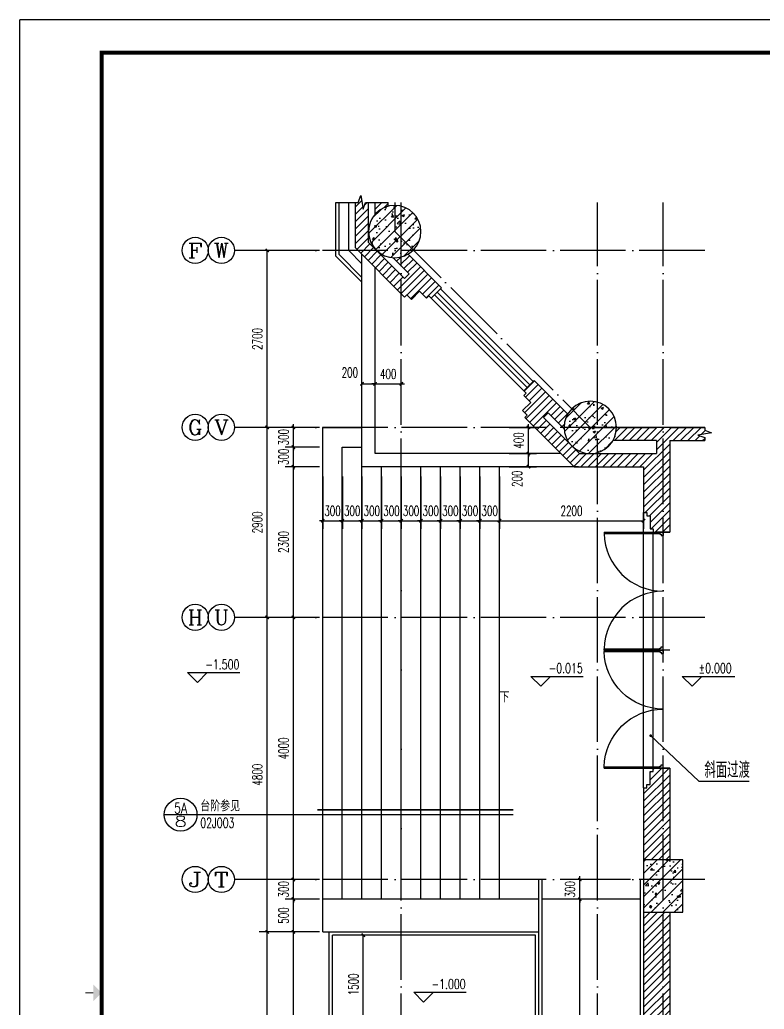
# Model space of a CAD drawing. Extents: x 307762 to 522490, y -326758 to -245675.
# Drawn here: x 326434 to 337805, y -309047 to -293947 of the extents above; entities that cross this region are included whole.
import ezdxf
from ezdxf.enums import TextEntityAlignment as Align

# ---------------------------------------------------------------- set-up
doc = ezdxf.new("R2010")
doc.units = 0
doc.header["$LTSCALE"] = 1000
doc.header["$MEASUREMENT"] = 0
doc.linetypes.add('DOTE', pattern=[2.42, 2, -0.2, 0.02, -0.2])
doc.layers.get('0').update_dxf_attribs({"linetype": 'CONTINUOUS'})
doc.layers.get('Defpoints').update_dxf_attribs({"color": 6, "linetype": 'CONTINUOUS'})
for name, color, linetype in [('A-墙线', 2, 'CONTINUOUS'), ('A-外包装修', 227, 'CONTINUOUS'), ('A-外窗', 145, 'CONTINUOUS'), ('A-门', 167, 'CONTINUOUS'), ('AXIS', 3, 'CONTINUOUS'), ('AXIS_TEXT', 7, 'CONTINUOUS'), ('COLUMN', 2, 'CONTINUOUS'), ('DIM_ELEV', 3, 'CONTINUOUS'), ('DIM_IDEN', 3, 'CONTINUOUS'), ('DIM_SYMB', 3, 'CONTINUOUS'), ('DOTE', 1, 'DOTE'), ('PUB_DIM', 3, 'CONTINUOUS'), ('PUB_HATCH', 250, 'CONTINUOUS'), ('PUB_TEXT', 7, 'CONTINUOUS'), ('STAIR', 4, 'CONTINUOUS'), ('图框', 85, 'CONTINUOUS')]:
    doc.layers.add(name, color=color, linetype=linetype)
doc.styles.add('_TCH_AXIS', font='COMPLEX', dxfattribs={"bigfont": 'GBCBIG'})
doc.styles.add('_TCH_DIM', font='SIMPLEX', dxfattribs={"bigfont": 'GBCBIG'})
doc.styles.add('_TCH_LABEL', font='COMPLEX', dxfattribs={"bigfont": 'GBCBIG'})
doc.styles.add('COMPLEX', font='COMPLEX')
doc.styles.add('DIM_FONT', font='SIMPLEX.shx', dxfattribs={"width": 0.65})
doc.dimstyles.new('DIMN50', dxfattribs={"dimscale": 0.5, "dimtxt": 300, "dimasz": 100, "dimexe": 250, "dimexo": 300, "dimgap": 150, "dimtad": 1, "dimdec": 0, "dimzin": 0, "dimdsep": 46, "dimtxsty": 'DIM_FONT', "dimblk": 'ARCHTICK', "dimcen": 0.09, "dimclrt": 7, "dimazin": 2, "dimtfac": 1, "dimtdec": 0, "dimtix": 1, "dimtmove": 2, "dimatfit": 3, "dimfxl": 0, "dimtolj": 1, "dimtzin": 0, "dimarcsym": 0})
pattern_1 = [(45, (0, 0), (-88.388348, 88.388348), []), (50, (0, 0), (358.6301, -31.37607), [37.5, -412.5]), (355, (0, 0), (-69.37567, 376.09607), [30, -330]), (100.4514, (29.9, -2.6), (289.2547, 344.71977), [31.8701, -350.57106]), (46.1842, (0, 100), (533.62052, -82.7595), [56.25, -618.75]), (96.6356, (44.47, 93.1), (467.33135, 487.05894), [47.80514, -525.8565]), (351.1842, (0, 100), (467.331, 487.0593), [45, -495]), (21, (50, 75), (298.45353, -201.30945), [37.5, -412.5]), (326, (50, 75), (121.65767, 362.57502), [30, -330]), (71.4514, (74.87, 58.22), (420.11131, 161.26525), [31.8701, -350.57106]), (37.5, (0, 0), (6.079928, 166.446927), [0, -326, 0, -335, 0, -331.25]), (7.5, (0, 0), (131.53477, 197.205856), [0, -191, 0, -318.5, 0, -126.25]), (327.5, (-111.5, 0), (266.91122, -11.277436), [0, -125, 0, -390, 0, -517.5]), (317.5, (-161.5, 0), (291.59308, 50.05249), [0, -162.5, 0, -259, 0, -367.5])]

# ---------------------------------------------------------------- blocks, each defined once
blk = doc.blocks.new('m1800')
at = {"layer": 'A-墙线'}
for p, q in [((-900, -100), (-900, 100)), ((900, -100), (900, 100))]:
    blk.add_line(p, q, dxfattribs=at)
at = {"layer": 'A-门'}
for p, q in [((-900, 900), (-900, 0)), ((-900, 900), (-880, 900)), ((-880, 900), (-880, 50)), ((880, 900), (880, 50)), ((900, 900), (880, 900)), ((900, 900), (900, 0)), ((-900, 50), (-870, 50)), ((-900, 0), (-850, 0)), ((-870, 50), (-870, 30)), ((-870, 30), (-850, 30)), ((-850, 30), (-850, 0)), ((850, 30), (850, 0)), ((870, 30), (850, 30)), ((900, 0), (850, 0)), ((870, 50), (870, 30)), ((900, 50), (870, 50))]:
    blk.add_line(p, q, dxfattribs=at)
for centre, start, end in [((-900, 0), 0, 88.7267), ((900, 0), 91.2733, 180)]:
    blk.add_arc(centre, 900, start, end, dxfattribs=at)
blk = doc.blocks.new('TJAD_TK_A1')
at = {"layer": '图框'}
for p in [(1341.38, 950.45), (500.38, 356.45)]:
    blk.add_line(p, (500.38, 950.45), dxfattribs=at)
at = {"layer": '图框', "const_width": 1.2}
blk.add_lwpolyline([(1331.38, 940.45), (525.38, 940.45), (525.38, 366.45), (1331.38, 366.45)], close=True, dxfattribs=at)
at = {"layer": '图框', "const_width": 0.3}
blk.add_lwpolyline([(522.88, 653.45), (520.38, 653.45)], dxfattribs=at)
at = {"layer": '图框'}
blk.add_solid([(522.88, 650.95), (522.88, 655.95), (525.38, 653.45)], dxfattribs=at)
blk = doc.blocks.new('_ArchTick')
at = {"color": 0, "linetype": 'ByBlock', "const_width": 0.4}
blk.add_lwpolyline([(-0.5, -0.5), (0.5, 0.5)], dxfattribs=at)
blk = doc.blocks.new('*D785')
at = {"layer": 'Defpoints', "color": 0}
for p in [(333761, -300567), (334203, -300567), (333761, -300767)]:
    blk.add_point(p, dxfattribs=at)
at = {"layer": 'PUB_DIM', "color": 0, "lineweight": -2}
for p, q in [((333911, -300567), (334328, -300567)), ((334203, -300767), (334203, -300567)), ((333911, -300767), (334328, -300767))]:
    blk.add_line(p, q, dxfattribs=at)
at = {"layer": 'PUB_DIM', "color": 0, "lineweight": -2, "xscale": 50, "yscale": 50, "zscale": 50}
for p, rotation in [((334203, -300567), 90), ((334203, -300767), 270)]:
    blk.add_blockref('_ArchTick', p, dxfattribs=dict(at, rotation=rotation))
at = {"layer": 'PUB_DIM', "color": 7, "insert": (334030, -300952), "char_height": 150, "attachment_point": 5, "rotation": 90, "style": 'DIM_FONT'}
blk.add_mtext('\\A1;200', dxfattribs=at)
blk = doc.blocks.new('*D786')
at = {"layer": 'Defpoints', "color": 0}
for p in [(333761, -300167), (334203, -300167), (333761, -300567)]:
    blk.add_point(p, dxfattribs=at)
at = {"layer": 'PUB_DIM', "color": 0, "lineweight": -2}
for p, q in [((333911, -300167), (334328, -300167)), ((334203, -300167), (334203, -300117)), ((334203, -300567), (334203, -300167)), ((333911, -300567), (334328, -300567)), ((334203, -300567), (334203, -300617))]:
    blk.add_line(p, q, dxfattribs=at)
at = {"layer": 'PUB_DIM', "color": 0, "lineweight": -2, "xscale": 50, "yscale": 50, "zscale": 50}
for p, rotation in [((334203, -300167), 270), ((334203, -300567), 90)]:
    blk.add_blockref('_ArchTick', p, dxfattribs=dict(at, rotation=rotation))
at = {"layer": 'PUB_DIM', "color": 7, "insert": (334053, -300367), "char_height": 150, "attachment_point": 5, "rotation": 90, "style": 'DIM_FONT'}
blk.add_mtext('\\A1;400', dxfattribs=at)
blk = doc.blocks.new('*D789')
at = {"layer": 'Defpoints', "color": 0}
for p in [(334988, -307067), (335911, -307067), (335911, -307367)]:
    blk.add_point(p, dxfattribs=at)
at = {"layer": 'PUB_DIM', "color": 0, "lineweight": -2}
for p, q in [((335761, -307067), (334863, -307067)), ((334988, -307067), (334988, -307017)), ((334988, -307367), (334988, -307067)), ((335761, -307367), (334863, -307367)), ((334988, -307367), (334988, -307417))]:
    blk.add_line(p, q, dxfattribs=at)
at = {"layer": 'PUB_DIM', "color": 0, "lineweight": -2, "xscale": 50, "yscale": 50, "zscale": 50}
for p, rotation in [((334988, -307067), 270), ((334988, -307367), 90)]:
    blk.add_blockref('_ArchTick', p, dxfattribs=dict(at, rotation=rotation))
at = {"layer": 'PUB_DIM', "color": 7, "insert": (334838, -307217), "char_height": 150, "attachment_point": 5, "rotation": 90, "style": 'DIM_FONT'}
blk.add_mtext('\\A1;300', dxfattribs=at)
blk = doc.blocks.new('*D790')
at = {"layer": 'Defpoints', "color": 0}
for p in [(334988, -307367), (335911, -307367), (335911, -314367)]:
    blk.add_point(p, dxfattribs=at)
at = {"layer": 'PUB_DIM', "color": 0, "lineweight": -2}
for p, q in [((335761, -307367), (334863, -307367)), ((334988, -314367), (334988, -307367)), ((335761, -314367), (334863, -314367))]:
    blk.add_line(p, q, dxfattribs=at)
at = {"layer": 'PUB_DIM', "color": 0, "lineweight": -2, "xscale": 50, "yscale": 50, "zscale": 50}
for p, rotation in [((334988, -307367), 90), ((334988, -314367), 270)]:
    blk.add_blockref('_ArchTick', p, dxfattribs=dict(at, rotation=rotation))
at = {"layer": 'PUB_DIM', "color": 7, "insert": (334838, -310867), "char_height": 150, "attachment_point": 5, "rotation": 90, "style": 'DIM_FONT'}
blk.add_mtext('\\A1;7000', dxfattribs=at)
blk = doc.blocks.new('*D793')
at = {"layer": 'Defpoints', "color": 0}
for p in [(332261, -299503), (331861, -300167), (332261, -300167)]:
    blk.add_point(p, dxfattribs=at)
at = {"layer": 'PUB_DIM', "color": 0, "lineweight": -2}
for p, q in [((331861, -300017), (331861, -299378)), ((332261, -300017), (332261, -299378)), ((331861, -299503), (331811, -299503)), ((331861, -299503), (332261, -299503)), ((332261, -299503), (332311, -299503))]:
    blk.add_line(p, q, dxfattribs=at)
at = {"layer": 'PUB_DIM', "color": 0, "lineweight": -2, "xscale": 50, "yscale": 50, "zscale": 50}
blk.add_blockref('_ArchTick', (331861, -299503), dxfattribs=at)
at = {"layer": 'PUB_DIM', "color": 0, "lineweight": -2, "xscale": 50, "yscale": 50, "zscale": 50, "rotation": 180}
blk.add_blockref('_ArchTick', (332261, -299503), dxfattribs=at)
at = {"layer": 'PUB_DIM', "color": 7, "insert": (332061, -299353), "char_height": 150, "attachment_point": 5, "style": 'DIM_FONT'}
blk.add_mtext('\\A1;400', dxfattribs=at)
blk = doc.blocks.new('*D794')
at = {"layer": 'Defpoints', "color": 0}
for p in [(331861, -299503), (331661, -300167), (331861, -300167)]:
    blk.add_point(p, dxfattribs=at)
at = {"layer": 'PUB_DIM', "color": 0, "lineweight": -2}
for p, q in [((331661, -300017), (331661, -299378)), ((331861, -300017), (331861, -299378)), ((331661, -299503), (331861, -299503))]:
    blk.add_line(p, q, dxfattribs=at)
at = {"layer": 'PUB_DIM', "color": 0, "lineweight": -2, "xscale": 50, "yscale": 50, "zscale": 50, "rotation": 180}
blk.add_blockref('_ArchTick', (331661, -299503), dxfattribs=at)
at = {"layer": 'PUB_DIM', "color": 0, "lineweight": -2, "xscale": 50, "yscale": 50, "zscale": 50}
blk.add_blockref('_ArchTick', (331861, -299503), dxfattribs=at)
at = {"layer": 'PUB_DIM', "color": 7, "insert": (331476, -299330), "char_height": 150, "attachment_point": 5, "style": 'DIM_FONT'}
blk.add_mtext('\\A1;200', dxfattribs=at)
blk = doc.blocks.new('*D797')
at = {"layer": 'Defpoints', "color": 0}
for p in [(331681, -307917), (332811, -307917), (332811, -309417)]:
    blk.add_point(p, dxfattribs=at)
at = {"layer": 'PUB_DIM', "color": 0, "lineweight": -2}
for p, q in [((332661, -307917), (331556, -307917)), ((331681, -309417), (331681, -307917)), ((332661, -309417), (331556, -309417))]:
    blk.add_line(p, q, dxfattribs=at)
at = {"layer": 'PUB_DIM', "color": 0, "lineweight": -2, "xscale": 50, "yscale": 50, "zscale": 50}
for p, rotation in [((331681, -307917), 90), ((331681, -309417), 270)]:
    blk.add_blockref('_ArchTick', p, dxfattribs=dict(at, rotation=rotation))
at = {"layer": 'PUB_DIM', "color": 7, "insert": (331531, -308667), "char_height": 150, "attachment_point": 5, "rotation": 90, "style": 'DIM_FONT'}
blk.add_mtext('\\A1;1500', dxfattribs=at)
blk = doc.blocks.new('*D798')
at = {"layer": 'Defpoints', "color": 0}
for p in [(333761, -300767), (335961, -300767), (335961, -301592)]:
    blk.add_point(p, dxfattribs=at)
at = {"layer": 'PUB_DIM', "color": 0, "lineweight": -2}
for p, q in [((333761, -300917), (333761, -301717)), ((335961, -300917), (335961, -301717)), ((333761, -301592), (335961, -301592))]:
    blk.add_line(p, q, dxfattribs=at)
at = {"layer": 'PUB_DIM', "color": 0, "lineweight": -2, "xscale": 50, "yscale": 50, "zscale": 50, "rotation": 180}
blk.add_blockref('_ArchTick', (333761, -301592), dxfattribs=at)
at = {"layer": 'PUB_DIM', "color": 0, "lineweight": -2, "xscale": 50, "yscale": 50, "zscale": 50}
blk.add_blockref('_ArchTick', (335961, -301592), dxfattribs=at)
at = {"layer": 'PUB_DIM', "color": 7, "insert": (334861, -301442), "char_height": 150, "attachment_point": 5, "style": 'DIM_FONT'}
blk.add_mtext('\\A1;2200', dxfattribs=at)
blk = doc.blocks.new('*D799')
at = {"layer": 'Defpoints', "color": 0}
for p in [(333461, -300767), (333761, -300767), (333761, -301592)]:
    blk.add_point(p, dxfattribs=at)
at = {"layer": 'PUB_DIM', "color": 0, "lineweight": -2}
for p, q in [((333461, -300917), (333461, -301717)), ((333761, -300917), (333761, -301717)), ((333461, -301592), (333411, -301592)), ((333461, -301592), (333761, -301592)), ((333761, -301592), (333811, -301592))]:
    blk.add_line(p, q, dxfattribs=at)
at = {"layer": 'PUB_DIM', "color": 0, "lineweight": -2, "xscale": 50, "yscale": 50, "zscale": 50}
blk.add_blockref('_ArchTick', (333461, -301592), dxfattribs=at)
at = {"layer": 'PUB_DIM', "color": 0, "lineweight": -2, "xscale": 50, "yscale": 50, "zscale": 50, "rotation": 180}
blk.add_blockref('_ArchTick', (333761, -301592), dxfattribs=at)
at = {"layer": 'PUB_DIM', "color": 7, "insert": (333611, -301442), "char_height": 150, "attachment_point": 5, "style": 'DIM_FONT'}
blk.add_mtext('\\A1;300', dxfattribs=at)
blk = doc.blocks.new('*D800')
at = {"layer": 'Defpoints', "color": 0}
for p in [(333161, -300767), (333461, -300767), (333461, -301592)]:
    blk.add_point(p, dxfattribs=at)
at = {"layer": 'PUB_DIM', "color": 0, "lineweight": -2}
for p, q in [((333161, -300917), (333161, -301717)), ((333461, -300917), (333461, -301717)), ((333161, -301592), (333111, -301592)), ((333161, -301592), (333461, -301592)), ((333461, -301592), (333511, -301592))]:
    blk.add_line(p, q, dxfattribs=at)
at = {"layer": 'PUB_DIM', "color": 0, "lineweight": -2, "xscale": 50, "yscale": 50, "zscale": 50}
blk.add_blockref('_ArchTick', (333161, -301592), dxfattribs=at)
at = {"layer": 'PUB_DIM', "color": 0, "lineweight": -2, "xscale": 50, "yscale": 50, "zscale": 50, "rotation": 180}
blk.add_blockref('_ArchTick', (333461, -301592), dxfattribs=at)
at = {"layer": 'PUB_DIM', "color": 7, "insert": (333311, -301442), "char_height": 150, "attachment_point": 5, "style": 'DIM_FONT'}
blk.add_mtext('\\A1;300', dxfattribs=at)
blk = doc.blocks.new('*D801')
at = {"layer": 'Defpoints', "color": 0}
for p in [(332861, -300767), (333161, -300767), (333161, -301592)]:
    blk.add_point(p, dxfattribs=at)
at = {"layer": 'PUB_DIM', "color": 0, "lineweight": -2}
for p, q in [((332861, -300917), (332861, -301717)), ((333161, -300917), (333161, -301717)), ((332861, -301592), (332811, -301592)), ((332861, -301592), (333161, -301592)), ((333161, -301592), (333211, -301592))]:
    blk.add_line(p, q, dxfattribs=at)
at = {"layer": 'PUB_DIM', "color": 0, "lineweight": -2, "xscale": 50, "yscale": 50, "zscale": 50}
blk.add_blockref('_ArchTick', (332861, -301592), dxfattribs=at)
at = {"layer": 'PUB_DIM', "color": 0, "lineweight": -2, "xscale": 50, "yscale": 50, "zscale": 50, "rotation": 180}
blk.add_blockref('_ArchTick', (333161, -301592), dxfattribs=at)
at = {"layer": 'PUB_DIM', "color": 7, "insert": (333011, -301442), "char_height": 150, "attachment_point": 5, "style": 'DIM_FONT'}
blk.add_mtext('\\A1;300', dxfattribs=at)
blk = doc.blocks.new('*D802')
at = {"layer": 'Defpoints', "color": 0}
for p in [(332561, -300767), (332861, -300767), (332861, -301592)]:
    blk.add_point(p, dxfattribs=at)
at = {"layer": 'PUB_DIM', "color": 0, "lineweight": -2}
for p, q in [((332561, -300917), (332561, -301717)), ((332861, -300917), (332861, -301717)), ((332561, -301592), (332511, -301592)), ((332561, -301592), (332861, -301592)), ((332861, -301592), (332911, -301592))]:
    blk.add_line(p, q, dxfattribs=at)
at = {"layer": 'PUB_DIM', "color": 0, "lineweight": -2, "xscale": 50, "yscale": 50, "zscale": 50}
blk.add_blockref('_ArchTick', (332561, -301592), dxfattribs=at)
at = {"layer": 'PUB_DIM', "color": 0, "lineweight": -2, "xscale": 50, "yscale": 50, "zscale": 50, "rotation": 180}
blk.add_blockref('_ArchTick', (332861, -301592), dxfattribs=at)
at = {"layer": 'PUB_DIM', "color": 7, "insert": (332711, -301442), "char_height": 150, "attachment_point": 5, "style": 'DIM_FONT'}
blk.add_mtext('\\A1;300', dxfattribs=at)
blk = doc.blocks.new('*D803')
at = {"layer": 'Defpoints', "color": 0}
for p in [(332261, -300767), (332561, -300767), (332561, -301592)]:
    blk.add_point(p, dxfattribs=at)
at = {"layer": 'PUB_DIM', "color": 0, "lineweight": -2}
for p, q in [((332261, -300917), (332261, -301717)), ((332561, -300917), (332561, -301717)), ((332261, -301592), (332211, -301592)), ((332261, -301592), (332561, -301592)), ((332561, -301592), (332611, -301592))]:
    blk.add_line(p, q, dxfattribs=at)
at = {"layer": 'PUB_DIM', "color": 0, "lineweight": -2, "xscale": 50, "yscale": 50, "zscale": 50}
blk.add_blockref('_ArchTick', (332261, -301592), dxfattribs=at)
at = {"layer": 'PUB_DIM', "color": 0, "lineweight": -2, "xscale": 50, "yscale": 50, "zscale": 50, "rotation": 180}
blk.add_blockref('_ArchTick', (332561, -301592), dxfattribs=at)
at = {"layer": 'PUB_DIM', "color": 7, "insert": (332411, -301442), "char_height": 150, "attachment_point": 5, "style": 'DIM_FONT'}
blk.add_mtext('\\A1;300', dxfattribs=at)
blk = doc.blocks.new('*D804')
at = {"layer": 'Defpoints', "color": 0}
for p in [(331961, -300767), (332261, -300767), (332261, -301592)]:
    blk.add_point(p, dxfattribs=at)
at = {"layer": 'PUB_DIM', "color": 0, "lineweight": -2}
for p, q in [((331961, -300917), (331961, -301717)), ((332261, -300917), (332261, -301717)), ((331961, -301592), (331911, -301592)), ((331961, -301592), (332261, -301592)), ((332261, -301592), (332311, -301592))]:
    blk.add_line(p, q, dxfattribs=at)
at = {"layer": 'PUB_DIM', "color": 0, "lineweight": -2, "xscale": 50, "yscale": 50, "zscale": 50}
blk.add_blockref('_ArchTick', (331961, -301592), dxfattribs=at)
at = {"layer": 'PUB_DIM', "color": 0, "lineweight": -2, "xscale": 50, "yscale": 50, "zscale": 50, "rotation": 180}
blk.add_blockref('_ArchTick', (332261, -301592), dxfattribs=at)
at = {"layer": 'PUB_DIM', "color": 7, "insert": (332111, -301442), "char_height": 150, "attachment_point": 5, "style": 'DIM_FONT'}
blk.add_mtext('\\A1;300', dxfattribs=at)
blk = doc.blocks.new('*D805')
at = {"layer": 'Defpoints', "color": 0}
for p in [(331661, -300767), (331961, -300767), (331961, -301592)]:
    blk.add_point(p, dxfattribs=at)
at = {"layer": 'PUB_DIM', "color": 0, "lineweight": -2}
for p, q in [((331661, -300917), (331661, -301717)), ((331961, -300917), (331961, -301717)), ((331661, -301592), (331611, -301592)), ((331661, -301592), (331961, -301592)), ((331961, -301592), (332011, -301592))]:
    blk.add_line(p, q, dxfattribs=at)
at = {"layer": 'PUB_DIM', "color": 0, "lineweight": -2, "xscale": 50, "yscale": 50, "zscale": 50}
blk.add_blockref('_ArchTick', (331661, -301592), dxfattribs=at)
at = {"layer": 'PUB_DIM', "color": 0, "lineweight": -2, "xscale": 50, "yscale": 50, "zscale": 50, "rotation": 180}
blk.add_blockref('_ArchTick', (331961, -301592), dxfattribs=at)
at = {"layer": 'PUB_DIM', "color": 7, "insert": (331811, -301442), "char_height": 150, "attachment_point": 5, "style": 'DIM_FONT'}
blk.add_mtext('\\A1;300', dxfattribs=at)
blk = doc.blocks.new('*D806')
at = {"layer": 'Defpoints', "color": 0}
for p in [(331361, -300767), (331661, -300767), (331661, -301592)]:
    blk.add_point(p, dxfattribs=at)
at = {"layer": 'PUB_DIM', "color": 0, "lineweight": -2}
for p, q in [((331361, -300917), (331361, -301717)), ((331661, -300917), (331661, -301717)), ((331361, -301592), (331311, -301592)), ((331361, -301592), (331661, -301592)), ((331661, -301592), (331711, -301592))]:
    blk.add_line(p, q, dxfattribs=at)
at = {"layer": 'PUB_DIM', "color": 0, "lineweight": -2, "xscale": 50, "yscale": 50, "zscale": 50}
blk.add_blockref('_ArchTick', (331361, -301592), dxfattribs=at)
at = {"layer": 'PUB_DIM', "color": 0, "lineweight": -2, "xscale": 50, "yscale": 50, "zscale": 50, "rotation": 180}
blk.add_blockref('_ArchTick', (331661, -301592), dxfattribs=at)
at = {"layer": 'PUB_DIM', "color": 7, "insert": (331511, -301442), "char_height": 150, "attachment_point": 5, "style": 'DIM_FONT'}
blk.add_mtext('\\A1;300', dxfattribs=at)
blk = doc.blocks.new('*D807')
at = {"layer": 'Defpoints', "color": 0}
for p in [(331061, -300767), (331361, -300767), (331361, -301592)]:
    blk.add_point(p, dxfattribs=at)
at = {"layer": 'PUB_DIM', "color": 0, "lineweight": -2}
for p, q in [((331061, -300917), (331061, -301717)), ((331361, -300917), (331361, -301717)), ((331061, -301592), (331011, -301592)), ((331061, -301592), (331361, -301592)), ((331361, -301592), (331411, -301592))]:
    blk.add_line(p, q, dxfattribs=at)
at = {"layer": 'PUB_DIM', "color": 0, "lineweight": -2, "xscale": 50, "yscale": 50, "zscale": 50}
blk.add_blockref('_ArchTick', (331061, -301592), dxfattribs=at)
at = {"layer": 'PUB_DIM', "color": 0, "lineweight": -2, "xscale": 50, "yscale": 50, "zscale": 50, "rotation": 180}
blk.add_blockref('_ArchTick', (331361, -301592), dxfattribs=at)
at = {"layer": 'PUB_DIM', "color": 7, "insert": (331211, -301442), "char_height": 150, "attachment_point": 5, "style": 'DIM_FONT'}
blk.add_mtext('\\A1;300', dxfattribs=at)
blk = doc.blocks.new('*D810')
at = {"layer": 'AXIS', "color": 0, "lineweight": -2}
for p, q in [((331011, -307867), (330488, -307867)), ((330613, -315067), (330613, -307867)), ((331011, -315067), (330488, -315067))]:
    blk.add_line(p, q, dxfattribs=at)
at = {"layer": 'Defpoints', "color": 0}
for p in [(330613, -307867), (331161, -307867), (331161, -315067)]:
    blk.add_point(p, dxfattribs=at)
at = {"layer": 'AXIS', "color": 0, "lineweight": -2, "xscale": 50, "yscale": 50, "zscale": 50}
for p, rotation in [((330613, -307867), 90), ((330613, -315067), 270)]:
    blk.add_blockref('_ArchTick', p, dxfattribs=dict(at, rotation=rotation))
at = {"layer": 'AXIS', "color": 7, "insert": (330463, -311467), "char_height": 150, "attachment_point": 5, "rotation": 90, "style": 'DIM_FONT'}
blk.add_mtext('\\A1;7200', dxfattribs=at)
blk = doc.blocks.new('*D811')
at = {"layer": 'AXIS', "color": 0, "lineweight": -2}
for p, q in [((331011, -307367), (330488, -307367)), ((330613, -307867), (330613, -307367)), ((331011, -307867), (330488, -307867))]:
    blk.add_line(p, q, dxfattribs=at)
at = {"layer": 'Defpoints', "color": 0}
for p in [(330613, -307367), (331161, -307367), (331161, -307867)]:
    blk.add_point(p, dxfattribs=at)
at = {"layer": 'AXIS', "color": 0, "lineweight": -2, "xscale": 50, "yscale": 50, "zscale": 50}
for p, rotation in [((330613, -307367), 90), ((330613, -307867), 270)]:
    blk.add_blockref('_ArchTick', p, dxfattribs=dict(at, rotation=rotation))
at = {"layer": 'AXIS', "color": 7, "insert": (330463, -307617), "char_height": 150, "attachment_point": 5, "rotation": 90, "style": 'DIM_FONT'}
blk.add_mtext('\\A1;500', dxfattribs=at)
blk = doc.blocks.new('*D812')
at = {"layer": 'AXIS', "color": 0, "lineweight": -2}
for p, q in [((331011, -307067), (330488, -307067)), ((330613, -307067), (330613, -307017)), ((330613, -307367), (330613, -307067)), ((331011, -307367), (330488, -307367)), ((330613, -307367), (330613, -307417))]:
    blk.add_line(p, q, dxfattribs=at)
at = {"layer": 'Defpoints', "color": 0}
for p in [(330613, -307067), (331161, -307067), (331161, -307367)]:
    blk.add_point(p, dxfattribs=at)
at = {"layer": 'AXIS', "color": 0, "lineweight": -2, "xscale": 50, "yscale": 50, "zscale": 50}
for p, rotation in [((330613, -307067), 270), ((330613, -307367), 90)]:
    blk.add_blockref('_ArchTick', p, dxfattribs=dict(at, rotation=rotation))
at = {"layer": 'AXIS', "color": 7, "insert": (330463, -307217), "char_height": 150, "attachment_point": 5, "rotation": 90, "style": 'DIM_FONT'}
blk.add_mtext('\\A1;300', dxfattribs=at)
blk = doc.blocks.new('*D813')
at = {"layer": 'AXIS', "color": 0, "lineweight": -2}
for p, q in [((331011, -303067), (330488, -303067)), ((330613, -307067), (330613, -303067)), ((331011, -307067), (330488, -307067))]:
    blk.add_line(p, q, dxfattribs=at)
at = {"layer": 'Defpoints', "color": 0}
for p in [(330613, -303067), (331161, -303067), (331161, -307067)]:
    blk.add_point(p, dxfattribs=at)
at = {"layer": 'AXIS', "color": 0, "lineweight": -2, "xscale": 50, "yscale": 50, "zscale": 50}
for p, rotation in [((330613, -303067), 90), ((330613, -307067), 270)]:
    blk.add_blockref('_ArchTick', p, dxfattribs=dict(at, rotation=rotation))
at = {"layer": 'AXIS', "color": 7, "insert": (330463, -305067), "char_height": 150, "attachment_point": 5, "rotation": 90, "style": 'DIM_FONT'}
blk.add_mtext('\\A1;4000', dxfattribs=at)
blk = doc.blocks.new('*D814')
at = {"layer": 'AXIS', "color": 0, "lineweight": -2}
for p, q in [((331011, -300767), (330488, -300767)), ((330613, -303067), (330613, -300767)), ((331011, -303067), (330488, -303067))]:
    blk.add_line(p, q, dxfattribs=at)
at = {"layer": 'Defpoints', "color": 0}
for p in [(330613, -300767), (331161, -300767), (331161, -303067)]:
    blk.add_point(p, dxfattribs=at)
at = {"layer": 'AXIS', "color": 0, "lineweight": -2, "xscale": 50, "yscale": 50, "zscale": 50}
for p, rotation in [((330613, -300767), 90), ((330613, -303067), 270)]:
    blk.add_blockref('_ArchTick', p, dxfattribs=dict(at, rotation=rotation))
at = {"layer": 'AXIS', "color": 7, "insert": (330463, -301917), "char_height": 150, "attachment_point": 5, "rotation": 90, "style": 'DIM_FONT'}
blk.add_mtext('\\A1;2300', dxfattribs=at)
blk = doc.blocks.new('*D815')
at = {"layer": 'AXIS', "color": 0, "lineweight": -2}
for p, q in [((331011, -300467), (330488, -300467)), ((330613, -300467), (330613, -300417)), ((330613, -300767), (330613, -300467)), ((331011, -300767), (330488, -300767)), ((330613, -300767), (330613, -300817))]:
    blk.add_line(p, q, dxfattribs=at)
at = {"layer": 'Defpoints', "color": 0}
for p in [(330613, -300467), (331161, -300467), (331161, -300767)]:
    blk.add_point(p, dxfattribs=at)
at = {"layer": 'AXIS', "color": 0, "lineweight": -2, "xscale": 50, "yscale": 50, "zscale": 50}
for p, rotation in [((330613, -300467), 270), ((330613, -300767), 90)]:
    blk.add_blockref('_ArchTick', p, dxfattribs=dict(at, rotation=rotation))
at = {"layer": 'AXIS', "color": 7, "insert": (330463, -300617), "char_height": 150, "attachment_point": 5, "rotation": 90, "style": 'DIM_FONT'}
blk.add_mtext('\\A1;300', dxfattribs=at)
blk = doc.blocks.new('*D816')
at = {"layer": 'AXIS', "color": 0, "lineweight": -2}
for p, q in [((331011, -300167), (330488, -300167)), ((330613, -300167), (330613, -300117)), ((330613, -300467), (330613, -300167)), ((331011, -300467), (330488, -300467)), ((330613, -300467), (330613, -300517))]:
    blk.add_line(p, q, dxfattribs=at)
at = {"layer": 'Defpoints', "color": 0}
for p in [(330613, -300167), (331161, -300167), (331161, -300467)]:
    blk.add_point(p, dxfattribs=at)
at = {"layer": 'AXIS', "color": 0, "lineweight": -2, "xscale": 50, "yscale": 50, "zscale": 50}
for p, rotation in [((330613, -300167), 270), ((330613, -300467), 90)]:
    blk.add_blockref('_ArchTick', p, dxfattribs=dict(at, rotation=rotation))
at = {"layer": 'AXIS', "color": 7, "insert": (330463, -300317), "char_height": 150, "attachment_point": 5, "rotation": 90, "style": 'DIM_FONT'}
blk.add_mtext('\\A1;300', dxfattribs=at)
blk = doc.blocks.new('*D907')
at = {"layer": 'AXIS', "color": 0, "lineweight": -2}
for p, q in [((330611, -307867), (330088, -307867)), ((330213, -315917), (330213, -307867)), ((330611, -315917), (330088, -315917))]:
    blk.add_line(p, q, dxfattribs=at)
at = {"layer": 'Defpoints', "color": 0}
for p in [(330213, -307867), (330761, -307867), (330761, -315917)]:
    blk.add_point(p, dxfattribs=at)
at = {"layer": 'AXIS', "color": 0, "lineweight": -2, "xscale": 50, "yscale": 50, "zscale": 50}
for p, rotation in [((330213, -307867), 90), ((330213, -315917), 270)]:
    blk.add_blockref('_ArchTick', p, dxfattribs=dict(at, rotation=rotation))
at = {"layer": 'AXIS', "color": 7, "insert": (330063, -311892), "char_height": 150, "attachment_point": 5, "rotation": 90, "style": 'DIM_FONT'}
blk.add_mtext('\\A1;8050', dxfattribs=at)
blk = doc.blocks.new('*D908')
at = {"layer": 'AXIS', "color": 0, "lineweight": -2}
for p, q in [((330611, -303067), (330088, -303067)), ((330213, -307867), (330213, -303067)), ((330611, -307867), (330088, -307867))]:
    blk.add_line(p, q, dxfattribs=at)
at = {"layer": 'Defpoints', "color": 0}
for p in [(330213, -303067), (330761, -303067), (330761, -307867)]:
    blk.add_point(p, dxfattribs=at)
at = {"layer": 'AXIS', "color": 0, "lineweight": -2, "xscale": 50, "yscale": 50, "zscale": 50}
for p, rotation in [((330213, -303067), 90), ((330213, -307867), 270)]:
    blk.add_blockref('_ArchTick', p, dxfattribs=dict(at, rotation=rotation))
at = {"layer": 'AXIS', "color": 7, "insert": (330063, -305467), "char_height": 150, "attachment_point": 5, "rotation": 90, "style": 'DIM_FONT'}
blk.add_mtext('\\A1;4800', dxfattribs=at)
blk = doc.blocks.new('*D909')
at = {"layer": 'AXIS', "color": 0, "lineweight": -2}
for p, q in [((330611, -300167), (330088, -300167)), ((330213, -303067), (330213, -300167)), ((330611, -303067), (330088, -303067))]:
    blk.add_line(p, q, dxfattribs=at)
at = {"layer": 'Defpoints', "color": 0}
for p in [(330213, -300167), (330761, -300167), (330761, -303067)]:
    blk.add_point(p, dxfattribs=at)
at = {"layer": 'AXIS', "color": 0, "lineweight": -2, "xscale": 50, "yscale": 50, "zscale": 50}
for p, rotation in [((330213, -300167), 90), ((330213, -303067), 270)]:
    blk.add_blockref('_ArchTick', p, dxfattribs=dict(at, rotation=rotation))
at = {"layer": 'AXIS', "color": 7, "insert": (330063, -301617), "char_height": 150, "attachment_point": 5, "rotation": 90, "style": 'DIM_FONT'}
blk.add_mtext('\\A1;2900', dxfattribs=at)
blk = doc.blocks.new('*D910')
at = {"layer": 'AXIS', "color": 0, "lineweight": -2}
for p, q in [((330611, -297467), (330088, -297467)), ((330213, -300167), (330213, -297467)), ((330611, -300167), (330088, -300167))]:
    blk.add_line(p, q, dxfattribs=at)
at = {"layer": 'Defpoints', "color": 0}
for p in [(330213, -297467), (330761, -297467), (330761, -300167)]:
    blk.add_point(p, dxfattribs=at)
at = {"layer": 'AXIS', "color": 0, "lineweight": -2, "xscale": 50, "yscale": 50, "zscale": 50}
for p, rotation in [((330213, -297467), 90), ((330213, -300167), 270)]:
    blk.add_blockref('_ArchTick', p, dxfattribs=dict(at, rotation=rotation))
at = {"layer": 'AXIS', "color": 7, "insert": (330063, -298817), "char_height": 150, "attachment_point": 5, "rotation": 90, "style": 'DIM_FONT'}
blk.add_mtext('\\A1;2700', dxfattribs=at)
blk = doc.blocks.new('_AXISO')
blk.add_circle((0, 0), 0.5)
at = {"layer": 'AXIS_TEXT', "style": 'COMPLEX', "width": 1.041667}
blk.add_attdef('A', text='', height=0.56, dxfattribs=at).set_placement((-0.25, -0.28), (0.25, -0.28), align=Align.FIT)

msp = doc.modelspace()

# ---------------------------------------------------------------- hatches: boundary and pattern name
at = {"layer": 'PUB_HATCH'}
h = msp.add_hatch(dxfattribs=at)
h.set_pattern_fill('ANSI31', color=256, scale=50, style=0)
h.set_pattern_definition([(45, (332561.53, -270656.76), (-56.1266, 56.1266), [])])
h.paths.add_polyline_path([(332060.8, -296792.2), (332060.8, -296734.5), (331860.8, -296734.5), (331860.8, -296914.9, -0.1499545)], flags=17)
h.paths.add_polyline_path([(336896.1, -314967), (336560.5, -314967), (336560.5, -315367), (336808, -315367), (336791.1, -315361), (337001.1, -315323.9), (336896.1, -315285.7)])
h.paths.add_polyline_path([(332363.9, -297524, -0.1339725), (332160.8, -297579.5, -0.0156673), (332135.7, -297578.7), (332381.7, -297824.7), (332311, -297895.4), (331760.8, -297345.1), (331760.8, -296734.5), (331717, -296734.5), (331679.7, -296839.5), (331642.7, -296629.5), (331604.5, -296734.5), (331560.8, -296734.5), (331560.8, -297428), (332311, -298178.2), (332346.4, -298142.9), (332417.1, -298213.6), (332540.8, -298089.8), (332646.9, -298195.9), (332682.2, -298160.6), (332717.6, -298195.9), (332876.7, -298036.8)])
h.paths.add_polyline_path([(334290.9, -299451), (334131.8, -299610.1), (334167.2, -299645.5), (334131.8, -299680.8), (334237.9, -299786.9), (334114.1, -299910.6), (334184.8, -299981.4), (334149.5, -300016.7), (334899.7, -300767), (335960.5, -300767), (335960.5, -301467), (336010.5, -301467), (336010.5, -301517), (336060.5, -301517), (336060.5, -301717), (336110.5, -301717), (336110.5, -301767), (336360.5, -301767), (336360.5, -300367), (336896.1, -300367), (336896.1, -300323.2), (336791.1, -300286), (337001.1, -300248.9), (336896.1, -300210.7), (336896.1, -300167), (335548.3, -300167, -0.1316522), (335494.7, -300367), (336160.5, -300367), (336160.5, -300567), (334982.6, -300567), (334432.3, -300016.7), (334503, -299946), (334749, -300192, -0.0156673), (334748.3, -300167, -0.1339725), (334803.7, -299963.8)])
h.paths.add_polyline_path([(336360.5, -305367), (336110.5, -305367), (336110.5, -305417), (336060.5, -305417), (336060.5, -305617), (336010.5, -305617), (336010.5, -305667), (335960.5, -305667), (335960.5, -306767), (336360.5, -306767)])
h.paths.add_polyline_path([(336360.5, -307567), (335960.5, -307567), (335960.5, -309267), (336010.5, -309267), (336010.5, -309317), (336060.5, -309317), (336060.5, -309517), (336110.5, -309517), (336110.5, -309567), (336360.5, -309567)])
h.paths.add_polyline_path([(336360.5, -310567), (336110.5, -310567), (336110.5, -310617), (336060.5, -310617), (336060.5, -310817), (336110.5, -310817), (336110.5, -310867), (336360.5, -310867)])
h.paths.add_polyline_path([(336360.5, -311867), (336110.5, -311867), (336110.5, -311917), (336060.5, -311917), (336060.5, -312117), (336110.5, -312117), (336110.5, -312167), (336360.5, -312167)])
h.paths.add_polyline_path([(336360.5, -313167), (336110.5, -313167), (336110.5, -313217), (336060.5, -313217), (336060.5, -313417), (336010.5, -313417), (336010.5, -313467), (335960.5, -313467), (335960.5, -314567), (336360.5, -314567)])
h = msp.add_hatch(dxfattribs=at)
h.set_pattern_fill('钢筋混凝土', color=256, scale=50, style=0)
h.set_pattern_definition(pattern_1)
h.paths.add_polyline_path([(332160.8, -296779.5, 1), (332160.8, -297579.5, 1)])
h = msp.add_hatch(dxfattribs=at)
h.set_pattern_fill('钢筋混凝土', color=256, scale=50, style=0)
h.set_pattern_definition(pattern_1)
h.paths.add_polyline_path([(335548.3, -300167, 1), (334748.3, -300167, 1)])
h = msp.add_hatch(dxfattribs=at)
h.set_pattern_fill('钢筋混凝土', color=256, scale=50, style=0)
h.set_pattern_definition(pattern_1)
h.paths.add_polyline_path([(336560.5, -307567), (336560.5, -306767), (335960.5, -306767), (335960.5, -307567)])

# ---------------------------------------------------------------- linework, layer by layer
at = {"layer": 'A-墙线'}
for p, q in [((331560.8, -297428), (331560.8, -296734.5)), ((331760.8, -297345.1), (331760.8, -296734.5)), ((331860.8, -296914.9), (331860.8, -296734.5)), ((332060.8, -296792.2), (332060.8, -296734.5)), ((331560.8, -297428), (332311, -298178.2)), ((331760.8, -297345.1), (332311, -297895.4)), ((332135.7, -297578.7), (332381.7, -297824.7)), ((332363.9, -297524), (332876.7, -298036.8)), ((332311, -297895.4), (332381.7, -297824.7)), ((332717.6, -298195.9), (332876.7, -298036.8)), ((332311, -298178.2), (332346.4, -298142.9)), ((332346.4, -298142.9), (332417.1, -298213.6)), ((332417.1, -298213.6), (332540.8, -298089.8)), ((332540.8, -298089.8), (332646.9, -298195.9)), ((332646.9, -298195.9), (332682.2, -298160.6)), ((332682.2, -298160.6), (332717.6, -298195.9)), ((334131.8, -299610.1), (334290.9, -299451)), ((334803.7, -299963.8), (334290.9, -299451)), ((334167.2, -299645.5), (334131.8, -299610.1)), ((334131.8, -299680.8), (334167.2, -299645.5)), ((334237.9, -299786.9), (334131.8, -299680.8)), ((334114.1, -299910.6), (334237.9, -299786.9)), ((334184.8, -299981.4), (334114.1, -299910.6)), ((334149.5, -300016.7), (334184.8, -299981.4)), ((334899.7, -300767), (334149.5, -300016.7)), ((334432.3, -300016.7), (334503, -299946)), ((334982.6, -300567), (334432.3, -300016.7)), ((334749, -300192), (334503, -299946)), ((336896.1, -300167), (335548, -300167)), ((336160.5, -300367), (335494.7, -300367)), ((336160.5, -300367), (336160.5, -300567)), ((336360.5, -300367), (336360.5, -301767)), ((336360.5, -300367), (336896.1, -300367)), ((334982.6, -300567), (336160.5, -300567)), ((334899.7, -300767), (335960.5, -300767)), ((335960.5, -300767), (335960.5, -301467)), ((335960.5, -301467), (336010.5, -301467)), ((336010.5, -301467), (336010.5, -301517)), ((336010.5, -301517), (336060.5, -301517)), ((336060.5, -301517), (336060.5, -301717)), ((336060.5, -301717), (336110.5, -301717)), ((336110.5, -301717), (336110.5, -301767)), ((336110.5, -301767), (336360.5, -301767)), ((336060.5, -305417), (336110.5, -305417)), ((336060.5, -305617), (336060.5, -305417)), ((336110.5, -305417), (336110.5, -305367)), ((336110.5, -305367), (336360.5, -305367)), ((336360.5, -305367), (336360.5, -306767)), ((335960.5, -305667), (335960.5, -306767)), ((335960.5, -305667), (336010.5, -305667)), ((336010.5, -305617), (336060.5, -305617)), ((336010.5, -305667), (336010.5, -305617)), ((335960.5, -307467), (335960.5, -309267)), ((336360.5, -307567), (336360.5, -309567))]:
    msp.add_line(p, q, dxfattribs=at)
at = {"layer": 'A-外包装修'}
for points in [[(331660.5, -297952), (331260.8, -297552.2), (331260.8, -296734.5)], [(331660.5, -297881.3), (331310.8, -297531.5), (331310.8, -296734.5)], [(331660.5, -297669.2), (331460.8, -297469.4), (331460.8, -296734.5)]]:
    msp.add_lwpolyline(points, dxfattribs=at)
at = {"layer": 'A-外窗'}
for p, q in [((332859, -298054.5), (334273.2, -299468.7)), ((332717.6, -298195.9), (334131.8, -299610.1)), ((332767.1, -298146.4), (334181.3, -299560.6)), ((332809.5, -298104), (334223.7, -299518.2))]:
    msp.add_line(p, q, dxfattribs=at)
at = {"layer": 'A-门'}
for p, q in [((335960.5, -305667), (335960.5, -301467)), ((336110.5, -305367), (336110.5, -301767))]:
    msp.add_line(p, q, dxfattribs=at)
at = {"layer": 'AXIS'}
for p, q in [((329313.3, -297467), (329313.3, -297467)), ((331010.5, -297467), (329713.3, -297467)), ((329313.3, -300167), (329313.3, -300167)), ((331010.5, -300167), (329713.3, -300167)), ((329313.3, -303067), (329313.3, -303067)), ((331010.5, -303067), (329713.3, -303067)), ((329313.3, -307067), (329313.3, -307067)), ((331010.5, -307067), (329713.3, -307067))]:
    msp.add_line(p, q, dxfattribs=at)
at = {"layer": 'COLUMN'}
for p, q in [((336560.5, -306767), (335960.5, -306767)), ((335960.5, -306767), (335960.5, -307567)), ((336560.5, -307567), (336560.5, -306767)), ((335960.5, -307567), (336560.5, -307567))]:
    msp.add_line(p, q, dxfattribs=at)
for centre, start, end in [((332160.8, -297179.5), 90, 270), ((332160.8, -297179.5), 270, 90), ((335148.3, -300167), 0, 180), ((335148.3, -300167), 180, 0)]:
    msp.add_arc(centre, 400, start, end, dxfattribs=at)
at = {"layer": 'DIM_ELEV'}
for p, q in [((329146.9, -304059.1), (328996.9, -303909.1)), ((328996.9, -303909.1), (329796.9, -303909.1)), ((329146.9, -304059.1), (329296.9, -303909.1)), ((334391.4, -304116.7), (334241.4, -303966.7)), ((334241.4, -303966.7), (335041.4, -303966.7)), ((334391.4, -304116.7), (334541.4, -303966.7)), ((336703.6, -304116.7), (336553.6, -303966.7)), ((336553.6, -303966.7), (337353.6, -303966.7)), ((336703.6, -304116.7), (336853.6, -303966.7)), ((332602.5, -308937.4), (332452.5, -308787.4)), ((332452.5, -308787.4), (333252.5, -308787.4)), ((332602.5, -308937.4), (332752.5, -308787.4))]:
    msp.add_line(p, q, dxfattribs=at)
at = {"layer": 'DIM_IDEN'}
for p, q in [((336069.8, -304872.1), (336806.7, -305565.8)), ((336806.7, -305565.8), (337572.2, -305565.8)), ((329140.9, -306078.1), (328640.9, -306078.1)), ((329938.3, -306078.1), (329140.9, -306078.1)), ((333970.8, -306078.1), (329938.3, -306078.1))]:
    msp.add_line(p, q, dxfattribs=at)
at = {"layer": 'DIM_IDEN', "const_width": 20}
msp.add_lwpolyline([(336062.5, -304865.3, 1), (336077.1, -304879, 1)], format="xyb", close=True, dxfattribs=at)
at = {"layer": 'DIM_IDEN', "const_width": 25}
msp.add_lwpolyline([(333970.8, -306003.1), (330978.6, -306003.1)], dxfattribs=at)
at = {"layer": 'DIM_IDEN'}
msp.add_circle((328890.9, -306078.1), 250, dxfattribs=at)
at = {"layer": 'DIM_SYMB'}
for points in [[(331260.8, -296734.5), (331604.5, -296734.5), (331642.7, -296629.5), (331679.7, -296839.5), (331717, -296734.5), (332060.8, -296734.5)], [(336896.1, -300167), (336896.1, -300210.7), (337001.1, -300248.9), (336791.1, -300286), (336896.1, -300323.2), (336896.1, -300367)]]:
    msp.add_lwpolyline(points, dxfattribs=at)
msp.add_lwpolyline([(333760.5, -304067, 0, 0, 0), (331210.5, -304067, 40, 0, 0), (331060.5, -304067, 0, 0, 0)], format="xyseb", dxfattribs=at)
at = {"layer": 'DOTE', "ltscale": 0.5}
for p, q in [((332260.5, -317067), (332260.5, -296734.5)), ((335260.1, -317067), (335260.1, -296734.5)), ((336260.5, -317067), (336260.5, -296734.5)), ((336896.1, -297467), (330282, -297467)), ((336896.1, -300167), (330282, -300167)), ((336896.1, -303067), (330282, -303067)), ((336896.1, -307067), (330282, -307067))]:
    msp.add_line(p, q, dxfattribs=at)
msp.add_lwpolyline([(332160.8, -296734.5), (332160.8, -297179.5), (335148.3, -300167), (336896.1, -300167)], dxfattribs=at)
at = {"layer": 'PUB_HATCH', "color": 1}
msp.add_lwpolyline([(363983.9, -294447.2), (327683.9, -294447.2), (327683.9, -323147.2), (363983.9, -323147.2)], close=True, dxfattribs=at)
at = {"layer": 'STAIR'}
for p, q in [((331660.5, -307367), (331660.5, -297530.4)), ((331860.5, -300567), (331860.5, -297727.8)), ((331060.5, -307867), (331060.5, -300167)), ((331060.5, -300167), (331660.5, -300167)), ((331360.5, -307367), (331360.5, -300467)), ((331360.5, -300467), (331660.5, -300467)), ((334699.7, -300567), (331860.5, -300567)), ((334970.4, -300767), (331660.5, -300767)), ((331960.5, -307367), (331960.5, -300767)), ((332260.5, -307367), (332260.5, -300767)), ((332560.5, -307367), (332560.5, -300767)), ((332860.5, -307367), (332860.5, -300767)), ((333160.5, -307367), (333160.5, -300767)), ((333460.5, -307367), (333460.5, -300767)), ((333760.5, -307367), (333760.5, -300767)), ((334360.5, -314367), (334360.5, -307067)), ((334410.5, -307067), (334360.5, -307067)), ((334410.5, -314417), (334410.5, -307067)), ((335910.5, -307067), (335910.5, -315867)), ((335960.5, -307067), (335910.5, -307067)), ((335960.5, -307067), (335960.5, -315917)), ((334360.5, -307367), (331060.5, -307367)), ((335910.5, -307367), (334410.5, -307367)), ((331060.5, -307867), (334360.5, -307867)), ((331160.5, -315917), (331160.5, -307867)), ((331210.5, -315917), (331210.5, -307917)), ((334310.5, -307917), (331210.5, -307917)), ((334310.5, -314417), (334310.5, -307917))]:
    msp.add_line(p, q, dxfattribs=at)

# ---------------------------------------------------------------- block references
at = {"layer": 'A-门', "rotation": 90}
msp.add_blockref('m1800', (336260.5, -302667), dxfattribs=at)
msp.add_blockref('m1800', (336260.5, -302667), dxfattribs=at)
at = {"layer": 'A-门', "xscale": -1, "rotation": 90}
msp.add_blockref('m1800', (336260.5, -304467), dxfattribs=at)
msp.add_blockref('m1800', (336260.5, -304467), dxfattribs=at)
at = {"layer": 'AXIS'}
ref = msp.add_blockref('_AXISO', (329113.3, -297467), dxfattribs=dict(at, xscale=400, yscale=400, zscale=400))
ref.add_attrib('A', 'F', dxfattribs={"layer": 'AXIS_TEXT', "height": 226.3, "style": '_TCH_AXIS', "width": 1.3125}).set_placement((329000.2, -297580.1), (329226.4, -297580.1), align=Align.FIT)
ref = msp.add_blockref('_AXISO', (329513.3, -297467), dxfattribs=dict(at, xscale=400, yscale=400, zscale=400))
ref.add_attrib('A', 'W', dxfattribs={"layer": 'AXIS_TEXT', "height": 226.3, "style": '_TCH_AXIS', "width": 0.954545}).set_placement((329400.2, -297580.1), (329626.4, -297580.1), align=Align.FIT)
ref = msp.add_blockref('_AXISO', (329113.3, -300167), dxfattribs=dict(at, xscale=400, yscale=400, zscale=400))
ref.add_attrib('A', 'G', dxfattribs={"layer": 'AXIS_TEXT', "height": 226.3, "style": '_TCH_AXIS', "width": 1.166667}).set_placement((329000.2, -300280.1), (329226.4, -300280.1), align=Align.FIT)
ref = msp.add_blockref('_AXISO', (329513.3, -300167), dxfattribs=dict(at, xscale=400, yscale=400, zscale=400))
ref.add_attrib('A', 'V', dxfattribs={"layer": 'AXIS_TEXT', "height": 226.3, "style": '_TCH_AXIS', "width": 1.166667}).set_placement((329400.2, -300280.1), (329626.4, -300280.1), align=Align.FIT)
ref = msp.add_blockref('_AXISO', (329113.3, -303067), dxfattribs=dict(at, xscale=400, yscale=400, zscale=400))
ref.add_attrib('A', 'H', dxfattribs={"layer": 'AXIS_TEXT', "height": 226.3, "style": '_TCH_AXIS', "width": 1.05}).set_placement((329000.2, -303180.1), (329226.4, -303180.1), align=Align.FIT)
ref = msp.add_blockref('_AXISO', (329513.3, -303067), dxfattribs=dict(at, xscale=400, yscale=400, zscale=400))
ref.add_attrib('A', 'U', dxfattribs={"layer": 'AXIS_TEXT', "height": 226.3, "style": '_TCH_AXIS', "width": 1.05}).set_placement((329400.2, -303180.1), (329626.4, -303180.1), align=Align.FIT)
ref = msp.add_blockref('_AXISO', (329113.3, -307067), dxfattribs=dict(at, xscale=400, yscale=400, zscale=400))
ref.add_attrib('A', 'J', dxfattribs={"layer": 'AXIS_TEXT', "height": 226.3, "style": '_TCH_AXIS', "width": 1.909091}).set_placement((329000.2, -307180.1), (329226.4, -307180.1), align=Align.FIT)
ref = msp.add_blockref('_AXISO', (329513.3, -307067), dxfattribs=dict(at, xscale=400, yscale=400, zscale=400))
ref.add_attrib('A', 'T', dxfattribs={"layer": 'AXIS_TEXT', "height": 226.3, "style": '_TCH_AXIS', "width": 1.4}).set_placement((329400.2, -307180.1), (329626.4, -307180.1), align=Align.FIT)
at = {"layer": '图框', "xscale": 50, "yscale": 50, "zscale": 50}
msp.add_blockref('TJAD_TK_A1', (301415, -341469.6), dxfattribs=at)

# ---------------------------------------------------------------- texts
at = {"layer": 'PUB_TEXT', "width": 0.705882}
for s, style, p in [('-1.500', '_TCH_DIM', (329266.9, -303859.1)), ('-0.015', '_TCH_DIM', (334511.4, -303916.7)), ('%%P0.000', '_TCH_DIM', (336803.6, -303916.7)), ('02J003', '_TCH_LABEL', (329190.9, -306276.9)), ('-1.000', '_TCH_DIM', (332722.5, -308737.4))]:
    msp.add_text(s, height=148.75, dxfattribs=dict(at, style=style)).set_placement(p)
at = {"layer": 'PUB_TEXT'}
for s, height, style, p in [('下', 168.8, '_TCH_DIM', (333760.5, -304364.5)), ('斜面过渡', 241.13, '_TCH_LABEL', (336891.4, -305515.8)), ('台阶参见', 168.79, '_TCH_LABEL', (329190.9, -306028.1))]:
    msp.add_text(s, height=height, dxfattribs=dict(at, style=style)).set_placement(p)
at = {"layer": 'PUB_TEXT', "style": '_TCH_LABEL'}
for s, width, p, p2 in [('5A', 0.690789, (328790.3, -306058), (328991.5, -306058)), ('8', 1.875, (328790.3, -306259.2), (328991.5, -306259.2))]:
    msp.add_text(s, height=161, dxfattribs=dict(at, width=width)).set_placement(p, p2, align=Align.FIT)

# ---------------------------------------------------------------- dimensions: what is measured, and where the dimension line sits
at = {"layer": 'AXIS'}
for p1, p2, picture, middle in [((330760.5, -300167), (330760.5, -297467), '*D910', (330063.3, -298817)), ((330760.5, -303067), (330760.5, -300167), '*D909', (330063.3, -301617)), ((331160.5, -300467), (331160.5, -300167), '*D816', (330463.3, -300317)), ((331160.5, -300767), (331160.5, -300467), '*D815', (330463.3, -300617)), ((331160.5, -303067), (331160.5, -300767), '*D814', (330463.3, -301917)), ((330760.5, -307867), (330760.5, -303067), '*D908', (330063.3, -305467)), ((331160.5, -307067), (331160.5, -303067), '*D813', (330463.3, -305067)), ((331160.5, -307367), (331160.5, -307067), '*D812', (330463.3, -307217)), ((331160.5, -307867), (331160.5, -307367), '*D811', (330463.3, -307617)), ((330760.5, -315917), (330760.5, -307867), '*D907', (330063.3, -311892)), ((331160.5, -315067), (331160.5, -307867), '*D810', (330463.3, -311467))]:
    dim = msp.add_aligned_dim(p1=p1, p2=p2, distance=547.2, dimstyle='DIMN50', dxfattribs=at)
    dim.commit()
    dim.dimension.update_dxf_attribs({"geometry": picture, "text_midpoint": middle})
at = {"layer": 'PUB_DIM'}
for base, p1, p2, angle, picture, middle in [((331860.5, -299502.8), (331660.5, -300167), (331860.5, -300167), 0, '*D794', (331475.5, -299330.3)), ((334202.9, -300567), (333760.5, -300767), (333760.5, -300567), 90, '*D785', (334030.4, -300952))]:
    dim = msp.add_linear_dim(base=base, p1=p1, p2=p2, angle=angle, dimstyle='DIMN50', dxfattribs=at)
    dim.commit()
    dim.dimension.update_dxf_attribs({"geometry": picture, "text_midpoint": middle, "dimtype": 129})
for p1, p2, distance, picture, middle in [((331860.5, -300167), (332260.5, -300167), 664.2, '*D793', (332060.5, -299352.8)), ((333760.5, -300567), (333760.5, -300167), -442.4, '*D786', (334052.9, -300367)), ((331060.5, -300767), (331360.5, -300767), -825, '*D807', (331210.5, -301442)), ((331360.5, -300767), (331660.5, -300767), -825, '*D806', (331510.5, -301442)), ((331660.5, -300767), (331960.5, -300767), -825, '*D805', (331810.5, -301442)), ((331960.5, -300767), (332260.5, -300767), -825, '*D804', (332110.5, -301442)), ((332260.5, -300767), (332560.5, -300767), -825, '*D803', (332410.5, -301442)), ((332560.5, -300767), (332860.5, -300767), -825, '*D802', (332710.5, -301442)), ((332860.5, -300767), (333160.5, -300767), -825, '*D801', (333010.5, -301442)), ((333160.5, -300767), (333460.5, -300767), -825, '*D800', (333310.5, -301442)), ((333460.5, -300767), (333760.5, -300767), -825, '*D799', (333610.5, -301442)), ((333760.5, -300767), (335960.5, -300767), -825, '*D798', (334860.5, -301442)), ((335910.5, -307367), (335910.5, -307067), 922.8, '*D789', (334837.7, -307217)), ((335910.5, -314367), (335910.5, -307367), 922.8, '*D790', (334837.7, -310867)), ((332810.5, -309417), (332810.5, -307917), 1129.9, '*D797', (331530.7, -308667))]:
    dim = msp.add_aligned_dim(p1=p1, p2=p2, distance=distance, dimstyle='DIMN50', dxfattribs=at)
    dim.commit()
    dim.dimension.update_dxf_attribs({"geometry": picture, "text_midpoint": middle})

doc.saveas('drawing.dxf')
